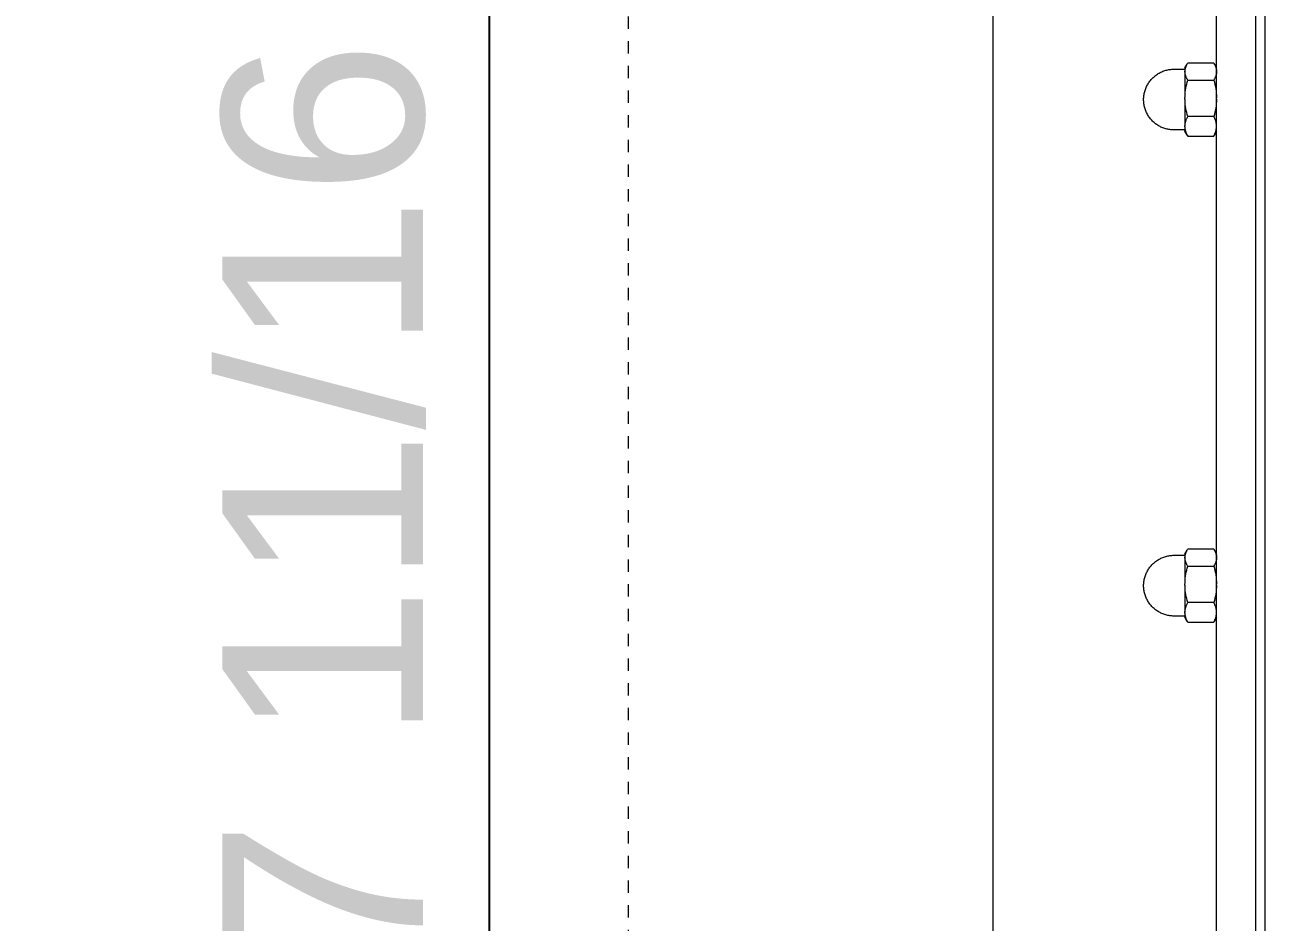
# Model space of a CAD drawing. Header units: inches. Extents: x -2 to 171, y -5 to 121.
# Drawn here: x 0.14 to 10.19, y 57.34 to 64.61 of the extents above; entities that cross this region are included whole.
import ezdxf

# ---------------------------------------------------------------- set-up
doc = ezdxf.new("R2010")
doc.units = ezdxf.units.IN
doc.linetypes.add('HIDDEN', pattern=[1.905, 1.27, -0.635])
for name, color, linetype, lineweight in [('ZANO_R', 7, 'Continuous', 0), ('ZANO_R_przerywana', 250, 'HIDDEN', 0), ('ZANO_W', 1, 'Continuous', 0)]:
    doc.layers.add(name, color=color, linetype=linetype, lineweight=lineweight)
doc.styles.get("Standard").update_dxf_attribs({"font": 'arial.ttf'})
doc.dimstyles.new('amerykanie', dxfattribs={"dimtxt": 50, "dimasz": 50, "dimexe": 0.5, "dimexo": 0.5, "dimgap": 1, "dimtad": 1, "dimdec": 0, "dimzin": 0, "dimlunit": 5, "dimtxsty": 'Standard', "dimcen": 0.09, "dimclrd": 1, "dimclre": 1, "dimclrt": 1, "dimazin": 0, "dimtfac": 1, "dimtdec": 0, "dimtmove": 0, "dimatfit": 3, "dimfxl": 1, "dimtzin": 0, "dimarcsym": 1})

# ---------------------------------------------------------------- blocks, each defined once
blk = doc.blocks.new('*D365')
at = {"layer": 'ZANO_W', "color": 1, "lineweight": -2}
for p, q in [((7.842, 68.926), (3.407, 68.926)), ((3.907, 52.211), (3.907, 67.926)), ((7.876, 51.211), (3.407, 51.211))]:
    blk.add_line(p, q, dxfattribs=at)
at = {"layer": 'ZANO_W', "color": 1}
for points in [[(4.074, 67.926), (3.74, 67.926), (3.907, 68.926)], [(3.74, 52.211), (4.074, 52.211), (3.907, 51.211)]]:
    blk.add_solid(points, dxfattribs=at)
at = {"layer": 'ZANO_W', "color": 1, "insert": (2.567, 60.069), "char_height": 1.625, "attachment_point": 5, "rotation": 90}
blk.add_mtext('17 11/16', dxfattribs=at)

msp = doc.modelspace()

# ---------------------------------------------------------------- linework, layer by layer
at = {"layer": 'ZANO_R'}
for p, q in [((10.18678, 51.4082), (10.18678, 68.73104)), ((7.98205, 68.53419), (7.98205, 51.60505)), ((9.79307, 51.60505), (9.79307, 68.53419)), ((10.10804, 68.53419), (10.10804, 51.60505)), ((9.53717, 64.26253), (9.55503, 64.29347)), ((9.54593, 64.27524), (9.54756, 64.27924)), ((9.54756, 64.27924), (9.54932, 64.28318)), ((9.54932, 64.28318), (9.55121, 64.28706)), ((9.55121, 64.28706), (9.55323, 64.29087)), ((9.55323, 64.29087), (9.55537, 64.29462)), ((9.55537, 64.29462), (9.55764, 64.29829)), ((9.55764, 64.29829), (9.56003, 64.30189)), ((9.77022, 64.30189), (9.56003, 64.30189)), ((9.77022, 64.30189), (9.7726, 64.29829)), ((9.7726, 64.29829), (9.77487, 64.29462)), ((9.77487, 64.29462), (9.77701, 64.29087)), ((9.77523, 64.29345), (9.79307, 64.26253)), ((9.77701, 64.29087), (9.77903, 64.28706)), ((9.77903, 64.28706), (9.78092, 64.28318)), ((9.78092, 64.28318), (9.78268, 64.27924)), ((9.78268, 64.27924), (9.78431, 64.27524)), ((9.26875, 64.17458), (9.27459, 64.18062)), ((9.27459, 64.18062), (9.28064, 64.18646)), ((9.28064, 64.18646), (9.28687, 64.19209)), ((9.28687, 64.19209), (9.2933, 64.1975)), ((9.2933, 64.1975), (9.29991, 64.20269)), ((9.29991, 64.20269), (9.30669, 64.20765)), ((9.30669, 64.20765), (9.31363, 64.21238)), ((9.31363, 64.21238), (9.32074, 64.21687)), ((9.32074, 64.21687), (9.32799, 64.22111)), ((9.32799, 64.22111), (9.33538, 64.2251)), ((9.33538, 64.2251), (9.34291, 64.22884)), ((9.34291, 64.22884), (9.35055, 64.23232)), ((9.35055, 64.23232), (9.35832, 64.23554)), ((9.35832, 64.23554), (9.36618, 64.23848)), ((9.36618, 64.23848), (9.37415, 64.24116)), ((9.37415, 64.24116), (9.3822, 64.24357)), ((9.3822, 64.24357), (9.39033, 64.24569)), ((9.39033, 64.24569), (9.39852, 64.24754)), ((9.39852, 64.24754), (9.40678, 64.24911)), ((9.40678, 64.24911), (9.41508, 64.2504)), ((9.41508, 64.2504), (9.42342, 64.2514)), ((9.42342, 64.2514), (9.43179, 64.25212)), ((9.43179, 64.25212), (9.44019, 64.25255)), ((9.44019, 64.25255), (9.44859, 64.25269)), ((9.44859, 64.25269), (9.53244, 64.25269)), ((9.53244, 64.25269), (9.5326, 64.25269)), ((9.5326, 64.25269), (9.53276, 64.2527)), ((9.53276, 64.2527), (9.53292, 64.25271)), ((9.53292, 64.25271), (9.53308, 64.25273)), ((9.53308, 64.25273), (9.53324, 64.25275)), ((9.53324, 64.25275), (9.53339, 64.25278)), ((9.53339, 64.25278), (9.53355, 64.25282)), ((9.53355, 64.25282), (9.53371, 64.25286)), ((9.53371, 64.25286), (9.53386, 64.2529)), ((9.53386, 64.2529), (9.53401, 64.25295)), ((9.53401, 64.25295), (9.53416, 64.25301)), ((9.53416, 64.25301), (9.53431, 64.25307)), ((9.53431, 64.25307), (9.53445, 64.25313)), ((9.53445, 64.25313), (9.53459, 64.2532)), ((9.53459, 64.2532), (9.53474, 64.25328)), ((9.53474, 64.25328), (9.53487, 64.25336)), ((9.53487, 64.25336), (9.53501, 64.25344)), ((9.53501, 64.25344), (9.53514, 64.25353)), ((9.53514, 64.25353), (9.53527, 64.25363)), ((9.53527, 64.25363), (9.5354, 64.25372)), ((9.5354, 64.25372), (9.53552, 64.25383)), ((9.53552, 64.25383), (9.53564, 64.25393)), ((9.53564, 64.25393), (9.53575, 64.25404)), ((9.53575, 64.25404), (9.53586, 64.25416)), ((9.53586, 64.25416), (9.53597, 64.25428)), ((9.53597, 64.25428), (9.53607, 64.2544)), ((9.53607, 64.2544), (9.53617, 64.25452)), ((9.53617, 64.25452), (9.53627, 64.25465)), ((9.53627, 64.25465), (9.53636, 64.25478)), ((9.53636, 64.25478), (9.53644, 64.25492)), ((9.53644, 64.25492), (9.53652, 64.25505)), ((9.53652, 64.25505), (9.5366, 64.2552)), ((9.5366, 64.2552), (9.53667, 64.25534)), ((9.53667, 64.25534), (9.53674, 64.25548)), ((9.53674, 64.25548), (9.5368, 64.25563)), ((9.5368, 64.25563), (9.53685, 64.25578)), ((9.53685, 64.25578), (9.5369, 64.25593)), ((9.5369, 64.25593), (9.53695, 64.25608)), ((9.53695, 64.25608), (9.53699, 64.25624)), ((9.53699, 64.25624), (9.53703, 64.25639)), ((9.53703, 64.25639), (9.53706, 64.25655)), ((9.53706, 64.25655), (9.53708, 64.25671)), ((9.53708, 64.25671), (9.5371, 64.25686)), ((9.53717, 64.26253), (9.53717, 64.26253)), ((9.53717, 64.26253), (9.53717, 64.26253)), ((9.53717, 64.26253), (9.53717, 64.26253)), ((9.53717, 64.26253), (9.53717, 64.26252)), ((9.53717, 64.26252), (9.53717, 64.26246)), ((9.53717, 64.26246), (9.53717, 64.26216)), ((9.53717, 64.26216), (9.53717, 64.26085)), ((9.53717, 64.26085), (9.53717, 64.2555)), ((9.53717, 64.2555), (9.53717, 64.23494)), ((9.53717, 64.23318), (9.53741, 64.23749)), ((9.53741, 64.22887), (9.53717, 64.23318)), ((9.53717, 64.23114), (9.53717, 64.02338)), ((9.53741, 64.23749), (9.5378, 64.24179)), ((9.5378, 64.22457), (9.53741, 64.22887)), ((9.5378, 64.24179), (9.53833, 64.24607)), ((9.53833, 64.22029), (9.5378, 64.22457)), ((9.53833, 64.24607), (9.539, 64.25033)), ((9.539, 64.21603), (9.53833, 64.22029)), ((9.539, 64.25033), (9.53981, 64.25457)), ((9.53981, 64.21179), (9.539, 64.21603)), ((9.53981, 64.25457), (9.54076, 64.25878)), ((9.54076, 64.20758), (9.53981, 64.21179)), ((9.54076, 64.25878), (9.54185, 64.26296)), ((9.54185, 64.2034), (9.54076, 64.20758)), ((9.54185, 64.26296), (9.54307, 64.2671)), ((9.54307, 64.19926), (9.54185, 64.2034)), ((9.54307, 64.2671), (9.54444, 64.27119)), ((9.54444, 64.19517), (9.54307, 64.19926)), ((9.54444, 64.27119), (9.54593, 64.27524)), ((9.54593, 64.19112), (9.54444, 64.19517)), ((9.54756, 64.18713), (9.54593, 64.19112)), ((9.54932, 64.18319), (9.54756, 64.18713)), ((9.55121, 64.17931), (9.54932, 64.18319)), ((9.55323, 64.17549), (9.55121, 64.17931)), ((9.55537, 64.17174), (9.55323, 64.17549)), ((9.77701, 64.17549), (9.77487, 64.17174)), ((9.77903, 64.17931), (9.77701, 64.17549)), ((9.78092, 64.18319), (9.77903, 64.17931)), ((9.78268, 64.18713), (9.78092, 64.18319)), ((9.78431, 64.19112), (9.78268, 64.18713)), ((9.78431, 64.27524), (9.78581, 64.27119)), ((9.78581, 64.19517), (9.78431, 64.19112)), ((9.78581, 64.27119), (9.78717, 64.2671)), ((9.78717, 64.19926), (9.78581, 64.19517)), ((9.78717, 64.2671), (9.7884, 64.26296)), ((9.7884, 64.2034), (9.78717, 64.19926)), ((9.7884, 64.26296), (9.78949, 64.25878)), ((9.78948, 64.20758), (9.7884, 64.2034)), ((9.79043, 64.21179), (9.78948, 64.20758)), ((9.78949, 64.25878), (9.79044, 64.25457)), ((9.79125, 64.21603), (9.79043, 64.21179)), ((9.79044, 64.25457), (9.79125, 64.25033)), ((9.79125, 64.25033), (9.79192, 64.24607)), ((9.79191, 64.22029), (9.79125, 64.21603)), ((9.79244, 64.22457), (9.79191, 64.22029)), ((9.79192, 64.24607), (9.79244, 64.24179)), ((9.79244, 64.24179), (9.79283, 64.23749)), ((9.79283, 64.22887), (9.79244, 64.22457)), ((9.79283, 64.23749), (9.79307, 64.23318)), ((9.79307, 64.23318), (9.79283, 64.22887)), ((9.21165, 64.07302), (9.21405, 64.08107)), ((9.21405, 64.08107), (9.21673, 64.08903)), ((9.21673, 64.08903), (9.21968, 64.0969)), ((9.21968, 64.0969), (9.22289, 64.10466)), ((9.22289, 64.10466), (9.22637, 64.11231)), ((9.22637, 64.11231), (9.23011, 64.11983)), ((9.23011, 64.11983), (9.2341, 64.12723)), ((9.2341, 64.12723), (9.23835, 64.13448)), ((9.23835, 64.13448), (9.24283, 64.14158)), ((9.24283, 64.14158), (9.24756, 64.14853)), ((9.24756, 64.14853), (9.25252, 64.15531)), ((9.25252, 64.15531), (9.25771, 64.16192)), ((9.25771, 64.16192), (9.26313, 64.16834)), ((9.26313, 64.16834), (9.26875, 64.17458)), ((9.5401, 64.06671), (9.54212, 64.08324)), ((9.54212, 64.08324), (9.54467, 64.09969)), ((9.54467, 64.09969), (9.54774, 64.11606)), ((9.54774, 64.11606), (9.55132, 64.13233)), ((9.55132, 64.13233), (9.55542, 64.14847)), ((9.55764, 64.16807), (9.55537, 64.17174)), ((9.55542, 64.14847), (9.56003, 64.16447)), ((9.56003, 64.16447), (9.55764, 64.16807)), ((9.56003, 64.16447), (9.77022, 64.16447)), ((9.7726, 64.16807), (9.77022, 64.16447)), ((9.77022, 64.16447), (9.77521, 64.14698)), ((9.77487, 64.17174), (9.7726, 64.16807)), ((9.77521, 64.14698), (9.7796, 64.12933)), ((9.7796, 64.12933), (9.78339, 64.11153)), ((9.78339, 64.11153), (9.78656, 64.09362)), ((9.78656, 64.09362), (9.78911, 64.0756)), ((9.78911, 64.0756), (9.79105, 64.05752)), ((9.20252, 64.00663), (9.20267, 64.01503)), ((9.20267, 63.99823), (9.20252, 64.00663)), ((9.20267, 64.01503), (9.2031, 64.02342)), ((9.2031, 63.98984), (9.20267, 63.99823)), ((9.2031, 64.02342), (9.20381, 64.03179)), ((9.20381, 63.98146), (9.2031, 63.98984)), ((9.20381, 64.03179), (9.20482, 64.04013)), ((9.20482, 63.97312), (9.20381, 63.98146)), ((9.20482, 64.04013), (9.2061, 64.04844)), ((9.2061, 64.04844), (9.20767, 64.05669)), ((9.20767, 64.05669), (9.20952, 64.06489)), ((9.20952, 64.06489), (9.21165, 64.07302)), ((9.53717, 64.01685), (9.53762, 64.03349)), ((9.53762, 64.0002), (9.53717, 64.01685)), ((9.53717, 64.01051), (9.53717, 63.79352)), ((9.53762, 64.03349), (9.5386, 64.05012)), ((9.5386, 63.98357), (9.53762, 64.0002)), ((9.5386, 64.05012), (9.5401, 64.06671)), ((9.5401, 63.96699), (9.5386, 63.98357)), ((9.79095, 63.97505), (9.78899, 63.95716)), ((9.7923, 63.99301), (9.79095, 63.97505)), ((9.79105, 64.05752), (9.79236, 64.03937)), ((9.79304, 64.011), (9.7923, 63.99301)), ((9.79236, 64.03937), (9.79305, 64.02119)), ((9.2061, 63.96482), (9.20482, 63.97312)), ((9.20767, 63.95657), (9.2061, 63.96482)), ((9.20952, 63.94837), (9.20767, 63.95657)), ((9.21165, 63.94024), (9.20952, 63.94837)), ((9.21405, 63.93219), (9.21165, 63.94024)), ((9.21673, 63.92423), (9.21405, 63.93219)), ((9.21968, 63.91636), (9.21673, 63.92423)), ((9.22289, 63.9086), (9.21968, 63.91636)), ((9.22637, 63.90095), (9.22289, 63.9086)), ((9.23011, 63.89342), (9.22637, 63.90095)), ((9.2341, 63.88603), (9.23011, 63.89342)), ((9.23835, 63.87878), (9.2341, 63.88603)), ((9.24283, 63.87167), (9.23835, 63.87878)), ((9.54212, 63.95045), (9.5401, 63.96699)), ((9.54467, 63.934), (9.54212, 63.95045)), ((9.54774, 63.91763), (9.54467, 63.934)), ((9.55132, 63.90136), (9.54774, 63.91763)), ((9.55542, 63.88522), (9.55132, 63.90136)), ((9.56003, 63.86922), (9.55542, 63.88522)), ((9.77516, 63.88653), (9.77022, 63.86922)), ((9.77951, 63.904), (9.77516, 63.88653)), ((9.78327, 63.92161), (9.77951, 63.904)), ((9.78644, 63.93933), (9.78327, 63.92161)), ((9.78899, 63.95716), (9.78644, 63.93933)), ((9.24756, 63.86473), (9.24283, 63.87167)), ((9.25252, 63.85795), (9.24756, 63.86473)), ((9.25771, 63.85134), (9.25252, 63.85795)), ((9.26313, 63.84491), (9.25771, 63.85134)), ((9.26875, 63.83868), (9.26313, 63.84491)), ((9.27459, 63.83264), (9.26875, 63.83868)), ((9.28064, 63.8268), (9.27459, 63.83264)), ((9.28687, 63.82117), (9.28064, 63.8268)), ((9.2933, 63.81575), (9.28687, 63.82117)), ((9.29991, 63.81056), (9.2933, 63.81575)), ((9.30669, 63.8056), (9.29991, 63.81056)), ((9.31363, 63.80087), (9.30669, 63.8056)), ((9.32074, 63.79639), (9.31363, 63.80087)), ((9.32799, 63.79214), (9.32074, 63.79639)), ((9.33538, 63.78815), (9.32799, 63.79214)), ((9.34291, 63.78441), (9.33538, 63.78815)), ((9.35055, 63.78094), (9.34291, 63.78441)), ((9.35832, 63.77772), (9.35055, 63.78094)), ((9.36618, 63.77477), (9.35832, 63.77772)), ((9.37415, 63.77209), (9.36618, 63.77477)), ((9.53717, 63.79029), (9.53743, 63.79582)), ((9.53743, 63.78473), (9.53717, 63.79025)), ((9.53717, 63.78711), (9.53717, 63.75073)), ((9.53743, 63.79582), (9.53788, 63.80134)), ((9.53788, 63.77921), (9.53743, 63.78473)), ((9.53788, 63.80134), (9.53852, 63.80684)), ((9.53852, 63.77372), (9.53788, 63.77921)), ((9.53852, 63.80684), (9.53933, 63.81231)), ((9.53933, 63.76824), (9.53852, 63.77372)), ((9.53933, 63.81231), (9.54033, 63.81776)), ((9.54033, 63.81776), (9.54152, 63.82316)), ((9.54152, 63.82316), (9.54288, 63.82853)), ((9.54288, 63.82853), (9.54442, 63.83385)), ((9.54442, 63.83385), (9.54613, 63.83911)), ((9.54613, 63.83911), (9.54802, 63.84431)), ((9.54802, 63.84431), (9.55009, 63.84945)), ((9.55009, 63.84945), (9.55232, 63.85451)), ((9.55232, 63.85451), (9.55473, 63.8595)), ((9.55473, 63.8595), (9.55729, 63.8644)), ((9.55729, 63.8644), (9.56003, 63.86922)), ((9.77022, 63.86922), (9.56003, 63.86922)), ((9.77295, 63.8644), (9.77022, 63.86922)), ((9.77552, 63.8595), (9.77295, 63.8644)), ((9.77792, 63.85451), (9.77552, 63.8595)), ((9.78015, 63.84945), (9.77792, 63.85451)), ((9.78222, 63.84431), (9.78015, 63.84945)), ((9.78411, 63.83911), (9.78222, 63.84431)), ((9.78583, 63.83385), (9.78411, 63.83911)), ((9.78737, 63.82853), (9.78583, 63.83385)), ((9.78873, 63.82316), (9.78737, 63.82853)), ((9.78991, 63.81776), (9.78873, 63.82316)), ((9.79091, 63.81231), (9.78991, 63.81776)), ((9.79173, 63.80684), (9.79091, 63.81231)), ((9.79091, 63.76827), (9.79173, 63.77375)), ((9.79236, 63.80134), (9.79173, 63.80684)), ((9.79173, 63.77375), (9.79236, 63.77925)), ((9.79281, 63.79582), (9.79236, 63.80134)), ((9.79236, 63.77925), (9.79281, 63.78476)), ((9.79307, 63.79029), (9.79281, 63.79582)), ((9.79281, 63.78476), (9.79307, 63.79029)), ((9.3822, 63.76969), (9.37415, 63.77209)), ((9.39033, 63.76756), (9.3822, 63.76969)), ((9.39852, 63.76571), (9.39033, 63.76756)), ((9.40678, 63.76414), (9.39852, 63.76571)), ((9.41508, 63.76286), (9.40678, 63.76414)), ((9.42342, 63.76186), (9.41508, 63.76286)), ((9.43179, 63.76114), (9.42342, 63.76186)), ((9.44019, 63.76071), (9.43179, 63.76114)), ((9.44859, 63.76057), (9.44019, 63.76071)), ((9.53244, 63.76057), (9.44859, 63.76057)), ((9.5326, 63.76056), (9.53244, 63.76057)), ((9.53276, 63.76056), (9.5326, 63.76056)), ((9.53292, 63.76054), (9.53276, 63.76056)), ((9.53308, 63.76053), (9.53292, 63.76054)), ((9.53324, 63.7605), (9.53308, 63.76053)), ((9.53339, 63.76047), (9.53324, 63.7605)), ((9.53355, 63.76044), (9.53339, 63.76047)), ((9.53371, 63.7604), (9.53355, 63.76044)), ((9.53386, 63.76035), (9.53371, 63.7604)), ((9.53401, 63.7603), (9.53386, 63.76035)), ((9.53416, 63.76025), (9.53401, 63.7603)), ((9.53431, 63.76019), (9.53416, 63.76025)), ((9.53445, 63.76012), (9.53431, 63.76019)), ((9.53459, 63.76005), (9.53445, 63.76012)), ((9.53474, 63.75998), (9.53459, 63.76005)), ((9.53487, 63.7599), (9.53474, 63.75998)), ((9.53501, 63.75981), (9.53487, 63.7599)), ((9.53514, 63.75972), (9.53501, 63.75981)), ((9.53527, 63.75963), (9.53514, 63.75972)), ((9.5354, 63.75953), (9.53527, 63.75963)), ((9.53552, 63.75943), (9.5354, 63.75953)), ((9.53564, 63.75932), (9.53552, 63.75943)), ((9.53575, 63.75921), (9.53564, 63.75932)), ((9.53586, 63.7591), (9.53575, 63.75921)), ((9.53597, 63.75898), (9.53586, 63.7591)), ((9.53607, 63.75886), (9.53597, 63.75898)), ((9.53617, 63.75873), (9.53607, 63.75886)), ((9.53627, 63.7586), (9.53617, 63.75873)), ((9.53636, 63.75847), (9.53627, 63.7586)), ((9.53644, 63.75834), (9.53636, 63.75847)), ((9.53652, 63.7582), (9.53644, 63.75834)), ((9.5366, 63.75806), (9.53652, 63.7582)), ((9.53667, 63.75792), (9.5366, 63.75806)), ((9.53674, 63.75777), (9.53667, 63.75792)), ((9.5368, 63.75763), (9.53674, 63.75777)), ((9.53685, 63.75748), (9.5368, 63.75763)), ((9.5369, 63.75733), (9.53685, 63.75748)), ((9.53695, 63.75717), (9.5369, 63.75733)), ((9.53699, 63.75702), (9.53695, 63.75717)), ((9.53703, 63.75686), (9.53699, 63.75702)), ((9.53706, 63.75671), (9.53703, 63.75686)), ((9.53708, 63.75655), (9.53706, 63.75671)), ((9.5371, 63.75639), (9.53708, 63.75655)), ((9.55631, 63.71757), (9.53717, 63.75072)), ((9.54033, 63.7628), (9.53933, 63.76824)), ((9.54152, 63.7574), (9.54033, 63.7628)), ((9.54288, 63.75203), (9.54152, 63.7574)), ((9.54442, 63.74672), (9.54288, 63.75203)), ((9.54613, 63.74146), (9.54442, 63.74672)), ((9.54802, 63.73626), (9.54613, 63.74146)), ((9.55009, 63.73113), (9.54802, 63.73626)), ((9.55232, 63.72607), (9.55009, 63.73113)), ((9.55473, 63.72108), (9.55232, 63.72607)), ((9.55729, 63.71618), (9.55473, 63.72108)), ((9.55631, 63.71757), (9.56003, 63.71137)), ((9.56003, 63.71137), (9.55729, 63.71618)), ((9.56003, 63.71137), (9.77022, 63.71137)), ((9.77022, 63.71137), (9.77393, 63.71757)), ((9.77022, 63.71137), (9.77295, 63.71618)), ((9.77295, 63.71618), (9.77552, 63.72109)), ((9.79307, 63.75072), (9.77393, 63.71757)), ((9.77552, 63.72109), (9.77792, 63.72607)), ((9.77792, 63.72607), (9.78016, 63.73114)), ((9.78016, 63.73114), (9.78222, 63.73627)), ((9.78222, 63.73627), (9.78412, 63.74147)), ((9.78412, 63.74147), (9.78583, 63.74674)), ((9.78583, 63.74674), (9.78737, 63.75205)), ((9.78737, 63.75205), (9.78873, 63.75742)), ((9.78873, 63.75742), (9.78991, 63.76283)), ((9.78991, 63.76283), (9.79091, 63.76827)), ((9.55537, 60.35761), (9.55764, 60.36128)), ((9.55764, 60.36128), (9.56003, 60.36488)), ((9.77022, 60.36488), (9.56003, 60.36488)), ((9.77022, 60.36488), (9.7726, 60.36128)), ((9.7726, 60.36128), (9.77487, 60.35761)), ((9.28687, 60.25508), (9.2933, 60.26049)), ((9.2933, 60.26049), (9.29991, 60.26568)), ((9.29991, 60.26568), (9.30669, 60.27065)), ((9.30669, 60.27065), (9.31363, 60.27537)), ((9.31363, 60.27537), (9.32074, 60.27986)), ((9.32074, 60.27986), (9.32799, 60.2841)), ((9.32799, 60.2841), (9.33538, 60.28809)), ((9.33538, 60.28809), (9.34291, 60.29183)), ((9.34291, 60.29183), (9.35055, 60.29531)), ((9.35055, 60.29531), (9.35832, 60.29853)), ((9.35832, 60.29853), (9.36618, 60.30147)), ((9.36618, 60.30147), (9.37415, 60.30415)), ((9.37415, 60.30415), (9.3822, 60.30656)), ((9.3822, 60.30656), (9.39033, 60.30869)), ((9.39033, 60.30869), (9.39852, 60.31054)), ((9.39852, 60.31054), (9.40678, 60.3121)), ((9.40678, 60.3121), (9.41508, 60.31339)), ((9.41508, 60.31339), (9.42342, 60.31439)), ((9.42342, 60.31439), (9.43179, 60.31511)), ((9.43179, 60.31511), (9.44019, 60.31554)), ((9.44019, 60.31554), (9.44859, 60.31568)), ((9.44859, 60.31568), (9.53244, 60.31568)), ((9.53244, 60.31568), (9.53261, 60.31568)), ((9.53261, 60.31568), (9.53277, 60.31569)), ((9.53277, 60.31569), (9.53293, 60.31571)), ((9.53293, 60.31571), (9.5331, 60.31573)), ((9.5331, 60.31573), (9.53326, 60.31575)), ((9.53326, 60.31575), (9.53342, 60.31578)), ((9.53342, 60.31578), (9.53358, 60.31582)), ((9.53358, 60.31582), (9.53373, 60.31586)), ((9.53373, 60.31586), (9.53389, 60.31591)), ((9.53389, 60.31591), (9.53405, 60.31596)), ((9.53405, 60.31596), (9.5342, 60.31602)), ((9.5342, 60.31602), (9.53435, 60.31608)), ((9.53435, 60.31608), (9.5345, 60.31615)), ((9.5345, 60.31615), (9.53464, 60.31622)), ((9.53464, 60.31622), (9.53479, 60.3163)), ((9.53479, 60.3163), (9.53493, 60.31638)), ((9.53493, 60.31638), (9.53506, 60.31647)), ((9.53506, 60.31647), (9.5352, 60.31657)), ((9.5352, 60.31657), (9.53533, 60.31666)), ((9.53533, 60.31666), (9.53546, 60.31677)), ((9.53546, 60.31677), (9.53558, 60.31687)), ((9.53558, 60.31687), (9.5357, 60.31698)), ((9.5357, 60.31698), (9.53582, 60.3171)), ((9.53582, 60.3171), (9.53593, 60.31722)), ((9.53593, 60.31722), (9.53603, 60.31734)), ((9.53603, 60.31734), (9.53614, 60.31747)), ((9.53614, 60.31747), (9.53624, 60.3176)), ((9.53624, 60.3176), (9.53633, 60.31773)), ((9.53633, 60.31773), (9.53642, 60.31787)), ((9.53642, 60.31787), (9.53651, 60.31801)), ((9.53651, 60.31801), (9.53659, 60.31815)), ((9.53659, 60.31815), (9.53666, 60.31829)), ((9.53666, 60.31829), (9.53673, 60.31844)), ((9.53673, 60.31844), (9.53679, 60.31859)), ((9.53679, 60.31859), (9.53685, 60.31874)), ((9.53685, 60.31874), (9.53691, 60.3189)), ((9.53691, 60.3189), (9.53696, 60.31905)), ((9.53696, 60.31905), (9.537, 60.31921)), ((9.537, 60.31921), (9.53704, 60.31937)), ((9.53704, 60.31937), (9.53707, 60.31953)), ((9.53707, 60.31953), (9.53709, 60.31969)), ((9.53709, 60.31969), (9.53711, 60.31985)), ((9.53717, 60.32552), (9.55503, 60.35646)), ((9.53717, 60.32552), (9.53717, 60.32552)), ((9.53717, 60.32552), (9.53717, 60.32552)), ((9.53717, 60.32552), (9.53717, 60.32552)), ((9.53717, 60.32552), (9.53717, 60.32552)), ((9.53717, 60.32552), (9.53717, 60.32545)), ((9.53717, 60.32545), (9.53717, 60.32515)), ((9.53717, 60.32515), (9.53717, 60.32384)), ((9.53717, 60.32384), (9.53717, 60.31849)), ((9.53717, 60.31849), (9.53717, 60.29793)), ((9.53717, 60.29617), (9.53741, 60.30048)), ((9.53741, 60.29186), (9.53717, 60.29617)), ((9.53717, 60.29413), (9.53717, 60.08637)), ((9.53741, 60.30048), (9.5378, 60.30478)), ((9.5378, 60.28756), (9.53741, 60.29186)), ((9.5378, 60.30478), (9.53833, 60.30906)), ((9.53833, 60.28328), (9.5378, 60.28756)), ((9.53833, 60.30906), (9.539, 60.31333)), ((9.539, 60.27902), (9.53833, 60.28328)), ((9.539, 60.31333), (9.53981, 60.31756)), ((9.53981, 60.27478), (9.539, 60.27902)), ((9.53981, 60.31756), (9.54076, 60.32177)), ((9.54076, 60.27057), (9.53981, 60.27478)), ((9.54076, 60.32177), (9.54185, 60.32595)), ((9.54185, 60.26639), (9.54076, 60.27057)), ((9.54185, 60.32595), (9.54307, 60.33009)), ((9.54307, 60.26226), (9.54185, 60.26639)), ((9.54307, 60.33009), (9.54444, 60.33418)), ((9.54444, 60.25816), (9.54307, 60.26226)), ((9.54444, 60.33418), (9.54593, 60.33823)), ((9.54593, 60.33823), (9.54756, 60.34223)), ((9.54756, 60.34223), (9.54932, 60.34617)), ((9.54932, 60.34617), (9.55121, 60.35005)), ((9.55121, 60.35005), (9.55323, 60.35386)), ((9.55323, 60.35386), (9.55537, 60.35761)), ((9.77487, 60.35761), (9.77701, 60.35386)), ((9.77523, 60.35644), (9.79307, 60.32552)), ((9.77701, 60.35386), (9.77903, 60.35005)), ((9.77903, 60.35005), (9.78092, 60.34617)), ((9.78092, 60.34617), (9.78268, 60.34223)), ((9.78268, 60.34223), (9.78431, 60.33823)), ((9.78431, 60.33823), (9.78581, 60.33418)), ((9.78581, 60.33418), (9.78717, 60.33009)), ((9.78717, 60.26226), (9.78581, 60.25816)), ((9.78717, 60.33009), (9.7884, 60.32595)), ((9.7884, 60.26639), (9.78717, 60.26226)), ((9.7884, 60.32595), (9.78949, 60.32177)), ((9.78948, 60.27057), (9.7884, 60.26639)), ((9.79043, 60.27478), (9.78948, 60.27057)), ((9.78949, 60.32177), (9.79044, 60.31756)), ((9.79125, 60.27902), (9.79043, 60.27478)), ((9.79044, 60.31756), (9.79125, 60.31333)), ((9.79125, 60.31333), (9.79192, 60.30906)), ((9.79191, 60.28328), (9.79125, 60.27902)), ((9.79244, 60.28756), (9.79191, 60.28328)), ((9.79192, 60.30906), (9.79244, 60.30478)), ((9.79244, 60.30478), (9.79283, 60.30048)), ((9.79283, 60.29186), (9.79244, 60.28756)), ((9.79283, 60.30048), (9.79307, 60.29617)), ((9.79307, 60.29617), (9.79283, 60.29186)), ((9.21673, 60.15202), (9.21968, 60.15989)), ((9.21968, 60.15989), (9.22289, 60.16765)), ((9.22289, 60.16765), (9.22637, 60.1753)), ((9.22637, 60.1753), (9.23011, 60.18282)), ((9.23011, 60.18282), (9.2341, 60.19022)), ((9.2341, 60.19022), (9.23835, 60.19747)), ((9.23835, 60.19747), (9.24283, 60.20457)), ((9.24283, 60.20457), (9.24756, 60.21152)), ((9.24756, 60.21152), (9.25252, 60.2183)), ((9.25252, 60.2183), (9.25771, 60.22491)), ((9.25771, 60.22491), (9.26313, 60.23133)), ((9.26313, 60.23133), (9.26875, 60.23757)), ((9.26875, 60.23757), (9.27459, 60.24361)), ((9.27459, 60.24361), (9.28064, 60.24945)), ((9.28064, 60.24945), (9.28687, 60.25508)), ((9.54212, 60.14623), (9.54467, 60.16268)), ((9.54593, 60.25411), (9.54444, 60.25816)), ((9.54467, 60.16268), (9.54774, 60.17905)), ((9.54756, 60.25012), (9.54593, 60.25411)), ((9.54932, 60.24618), (9.54756, 60.25012)), ((9.54774, 60.17905), (9.55132, 60.19532)), ((9.55121, 60.2423), (9.54932, 60.24618)), ((9.55323, 60.23848), (9.55121, 60.2423)), ((9.55132, 60.19532), (9.55542, 60.21146)), ((9.55537, 60.23474), (9.55323, 60.23848)), ((9.55764, 60.23106), (9.55537, 60.23474)), ((9.55542, 60.21146), (9.56003, 60.22747)), ((9.56003, 60.22747), (9.55764, 60.23106)), ((9.56003, 60.22747), (9.77022, 60.22747)), ((9.7726, 60.23106), (9.77022, 60.22747)), ((9.77022, 60.22747), (9.77521, 60.20997)), ((9.77487, 60.23474), (9.7726, 60.23106)), ((9.77701, 60.23848), (9.77487, 60.23474)), ((9.77521, 60.20997), (9.7796, 60.19232)), ((9.77903, 60.2423), (9.77701, 60.23848)), ((9.78092, 60.24618), (9.77903, 60.2423)), ((9.7796, 60.19232), (9.78339, 60.17452)), ((9.78268, 60.25012), (9.78092, 60.24618)), ((9.78431, 60.25411), (9.78268, 60.25012)), ((9.78339, 60.17452), (9.78656, 60.15661)), ((9.78581, 60.25816), (9.78431, 60.25411)), ((9.20252, 60.06962), (9.20267, 60.07802)), ((9.20267, 60.06122), (9.20252, 60.06962)), ((9.20267, 60.07802), (9.2031, 60.08641)), ((9.2031, 60.05283), (9.20267, 60.06122)), ((9.2031, 60.08641), (9.20381, 60.09478)), ((9.20381, 60.09478), (9.20482, 60.10312)), ((9.20482, 60.10312), (9.2061, 60.11143)), ((9.2061, 60.11143), (9.20767, 60.11968)), ((9.20767, 60.11968), (9.20952, 60.12788)), ((9.20952, 60.12788), (9.21165, 60.13601)), ((9.21165, 60.13601), (9.21405, 60.14406)), ((9.21405, 60.14406), (9.21673, 60.15202)), ((9.53717, 60.07984), (9.53762, 60.09648)), ((9.53762, 60.06319), (9.53717, 60.07984)), ((9.53717, 60.0735), (9.53717, 59.85651)), ((9.53762, 60.09648), (9.5386, 60.11311)), ((9.5386, 60.04656), (9.53762, 60.06319)), ((9.5386, 60.11311), (9.5401, 60.1297)), ((9.5401, 60.1297), (9.54212, 60.14623)), ((9.78656, 60.15661), (9.78911, 60.1386)), ((9.78911, 60.1386), (9.79105, 60.12051)), ((9.79105, 60.12051), (9.79236, 60.10236)), ((9.79304, 60.07399), (9.7923, 60.056)), ((9.79236, 60.10236), (9.79305, 60.08418)), ((9.20381, 60.04446), (9.2031, 60.05283)), ((9.20482, 60.03611), (9.20381, 60.04446)), ((9.2061, 60.02781), (9.20482, 60.03611)), ((9.20767, 60.01956), (9.2061, 60.02781)), ((9.20952, 60.01136), (9.20767, 60.01956)), ((9.21165, 60.00323), (9.20952, 60.01136)), ((9.21405, 59.99518), (9.21165, 60.00323)), ((9.21673, 59.98722), (9.21405, 59.99518)), ((9.21968, 59.97935), (9.21673, 59.98722)), ((9.22289, 59.97159), (9.21968, 59.97935)), ((9.22637, 59.96394), (9.22289, 59.97159)), ((9.23011, 59.95641), (9.22637, 59.96394)), ((9.5401, 60.02998), (9.5386, 60.04656)), ((9.54212, 60.01345), (9.5401, 60.02998)), ((9.54467, 59.99699), (9.54212, 60.01345)), ((9.54774, 59.98062), (9.54467, 59.99699)), ((9.55132, 59.96435), (9.54774, 59.98062)), ((9.55542, 59.94821), (9.55132, 59.96435)), ((9.77951, 59.96699), (9.77516, 59.94952)), ((9.78327, 59.9846), (9.77951, 59.96699)), ((9.78644, 60.00232), (9.78327, 59.9846)), ((9.78899, 60.02015), (9.78644, 60.00232)), ((9.79095, 60.03804), (9.78899, 60.02015)), ((9.7923, 60.056), (9.79095, 60.03804)), ((9.2341, 59.94902), (9.23011, 59.95641)), ((9.23835, 59.94177), (9.2341, 59.94902)), ((9.24283, 59.93467), (9.23835, 59.94177)), ((9.24756, 59.92772), (9.24283, 59.93467)), ((9.25252, 59.92094), (9.24756, 59.92772)), ((9.25771, 59.91433), (9.25252, 59.92094)), ((9.26313, 59.90791), (9.25771, 59.91433)), ((9.26875, 59.90167), (9.26313, 59.90791)), ((9.27459, 59.89563), (9.26875, 59.90167)), ((9.28064, 59.88979), (9.27459, 59.89563)), ((9.28687, 59.88416), (9.28064, 59.88979)), ((9.2933, 59.87875), (9.28687, 59.88416)), ((9.29991, 59.87355), (9.2933, 59.87875)), ((9.30669, 59.86859), (9.29991, 59.87355)), ((9.31363, 59.86387), (9.30669, 59.86859)), ((9.32074, 59.85938), (9.31363, 59.86387)), ((9.32799, 59.85514), (9.32074, 59.85938)), ((9.53717, 59.85328), (9.53743, 59.85881)), ((9.53743, 59.85881), (9.53788, 59.86433)), ((9.53788, 59.86433), (9.53852, 59.86983)), ((9.53852, 59.86983), (9.53933, 59.8753)), ((9.53933, 59.8753), (9.54033, 59.88075)), ((9.54033, 59.88075), (9.54152, 59.88616)), ((9.54152, 59.88616), (9.54288, 59.89152)), ((9.54288, 59.89152), (9.54442, 59.89684)), ((9.54442, 59.89684), (9.54613, 59.9021)), ((9.54613, 59.9021), (9.54802, 59.9073)), ((9.54802, 59.9073), (9.55009, 59.91244)), ((9.55009, 59.91244), (9.55232, 59.9175)), ((9.55232, 59.9175), (9.55473, 59.92249)), ((9.55473, 59.92249), (9.55729, 59.92739)), ((9.56003, 59.93221), (9.55542, 59.94821)), ((9.55729, 59.92739), (9.56003, 59.93221)), ((9.77022, 59.93221), (9.56003, 59.93221)), ((9.77516, 59.94952), (9.77022, 59.93221)), ((9.77295, 59.92739), (9.77022, 59.93221)), ((9.77552, 59.92249), (9.77295, 59.92739)), ((9.77792, 59.9175), (9.77552, 59.92249)), ((9.78015, 59.91244), (9.77792, 59.9175)), ((9.78222, 59.9073), (9.78015, 59.91244)), ((9.78411, 59.9021), (9.78222, 59.9073)), ((9.78583, 59.89684), (9.78411, 59.9021)), ((9.78737, 59.89152), (9.78583, 59.89684)), ((9.78873, 59.88616), (9.78737, 59.89152)), ((9.78991, 59.88075), (9.78873, 59.88616)), ((9.79091, 59.8753), (9.78991, 59.88075)), ((9.79173, 59.86983), (9.79091, 59.8753)), ((9.79236, 59.86433), (9.79173, 59.86983)), ((9.79281, 59.85881), (9.79236, 59.86433)), ((9.79307, 59.85328), (9.79281, 59.85881)), ((9.33538, 59.85114), (9.32799, 59.85514)), ((9.34291, 59.84741), (9.33538, 59.85114)), ((9.35055, 59.84393), (9.34291, 59.84741)), ((9.35832, 59.84071), (9.35055, 59.84393)), ((9.36618, 59.83776), (9.35832, 59.84071)), ((9.37415, 59.83509), (9.36618, 59.83776)), ((9.3822, 59.83268), (9.37415, 59.83509)), ((9.39033, 59.83055), (9.3822, 59.83268)), ((9.39852, 59.8287), (9.39033, 59.83055)), ((9.40678, 59.82713), (9.39852, 59.8287)), ((9.41508, 59.82585), (9.40678, 59.82713)), ((9.42342, 59.82485), (9.41508, 59.82585)), ((9.43179, 59.82413), (9.42342, 59.82485)), ((9.44019, 59.8237), (9.43179, 59.82413)), ((9.44859, 59.82356), (9.44019, 59.8237)), ((9.53244, 59.82356), (9.44859, 59.82356)), ((9.5326, 59.82355), (9.53244, 59.82356)), ((9.53276, 59.82355), (9.5326, 59.82355)), ((9.53292, 59.82353), (9.53276, 59.82355)), ((9.53308, 59.82352), (9.53292, 59.82353)), ((9.53324, 59.82349), (9.53308, 59.82352)), ((9.53339, 59.82346), (9.53324, 59.82349)), ((9.53355, 59.82343), (9.53339, 59.82346)), ((9.53371, 59.82339), (9.53355, 59.82343)), ((9.53386, 59.82334), (9.53371, 59.82339)), ((9.53401, 59.82329), (9.53386, 59.82334)), ((9.53416, 59.82324), (9.53401, 59.82329)), ((9.53431, 59.82318), (9.53416, 59.82324)), ((9.53445, 59.82311), (9.53431, 59.82318)), ((9.53459, 59.82304), (9.53445, 59.82311)), ((9.53474, 59.82297), (9.53459, 59.82304)), ((9.53487, 59.82289), (9.53474, 59.82297)), ((9.53501, 59.8228), (9.53487, 59.82289)), ((9.53514, 59.82271), (9.53501, 59.8228)), ((9.53527, 59.82262), (9.53514, 59.82271)), ((9.5354, 59.82252), (9.53527, 59.82262)), ((9.53552, 59.82242), (9.5354, 59.82252)), ((9.53564, 59.82231), (9.53552, 59.82242)), ((9.53575, 59.8222), (9.53564, 59.82231)), ((9.53586, 59.82209), (9.53575, 59.8222)), ((9.53597, 59.82197), (9.53586, 59.82209)), ((9.53607, 59.82185), (9.53597, 59.82197)), ((9.53617, 59.82172), (9.53607, 59.82185)), ((9.53627, 59.8216), (9.53617, 59.82172)), ((9.53636, 59.82146), (9.53627, 59.8216)), ((9.53644, 59.82133), (9.53636, 59.82146)), ((9.53652, 59.82119), (9.53644, 59.82133)), ((9.5366, 59.82105), (9.53652, 59.82119)), ((9.53667, 59.82091), (9.5366, 59.82105)), ((9.53674, 59.82076), (9.53667, 59.82091)), ((9.5368, 59.82062), (9.53674, 59.82076)), ((9.53685, 59.82047), (9.5368, 59.82062)), ((9.5369, 59.82032), (9.53685, 59.82047)), ((9.53695, 59.82016), (9.5369, 59.82032)), ((9.53699, 59.82001), (9.53695, 59.82016)), ((9.53703, 59.81985), (9.53699, 59.82001)), ((9.53706, 59.8197), (9.53703, 59.81985)), ((9.53708, 59.81954), (9.53706, 59.8197)), ((9.5371, 59.81938), (9.53708, 59.81954)), ((9.53743, 59.84772), (9.53717, 59.85325)), ((9.53717, 59.8501), (9.53717, 59.81372)), ((9.55631, 59.78056), (9.53717, 59.81371)), ((9.53788, 59.8422), (9.53743, 59.84772)), ((9.53852, 59.83671), (9.53788, 59.8422)), ((9.53933, 59.83124), (9.53852, 59.83671)), ((9.54033, 59.82579), (9.53933, 59.83124)), ((9.54152, 59.82039), (9.54033, 59.82579)), ((9.54288, 59.81503), (9.54152, 59.82039)), ((9.54442, 59.80971), (9.54288, 59.81503)), ((9.54613, 59.80445), (9.54442, 59.80971)), ((9.54802, 59.79925), (9.54613, 59.80445)), ((9.55009, 59.79412), (9.54802, 59.79925)), ((9.55232, 59.78906), (9.55009, 59.79412)), ((9.55473, 59.78407), (9.55232, 59.78906)), ((9.55729, 59.77917), (9.55473, 59.78407)), ((9.55631, 59.78056), (9.56003, 59.77436)), ((9.56003, 59.77436), (9.55729, 59.77917)), ((9.56003, 59.77436), (9.77022, 59.77436)), ((9.77022, 59.77436), (9.77393, 59.78056)), ((9.77022, 59.77436), (9.77295, 59.77917)), ((9.77295, 59.77917), (9.77552, 59.78408)), ((9.79307, 59.81371), (9.77393, 59.78056)), ((9.77552, 59.78408), (9.77792, 59.78906)), ((9.77792, 59.78906), (9.78016, 59.79413)), ((9.78016, 59.79413), (9.78222, 59.79926)), ((9.78222, 59.79926), (9.78412, 59.80447)), ((9.78412, 59.80447), (9.78583, 59.80973)), ((9.78583, 59.80973), (9.78737, 59.81505)), ((9.78737, 59.81505), (9.78873, 59.82041)), ((9.78873, 59.82041), (9.78991, 59.82582)), ((9.78991, 59.82582), (9.79091, 59.83126)), ((9.79091, 59.83126), (9.79173, 59.83674)), ((9.79173, 59.83674), (9.79236, 59.84224)), ((9.79236, 59.84224), (9.79281, 59.84775)), ((9.79281, 59.84775), (9.79307, 59.85328))]:
    msp.add_line(p, q, dxfattribs=at)
at = {"layer": 'ZANO_R_przerywana', "ltscale": 0.05}
msp.add_line((5.02929, 71.88065), (5.02929, 48.25859), dxfattribs=at)

# ---------------------------------------------------------------- dimensions: what is measured, and where the dimension line sits
at = {"layer": 'ZANO_W'}
dim = msp.add_linear_dim(base=(3.907142, 68.926398), p1=(8.375751, 51.211349), p2=(8.342187, 68.926398), angle=90, dimstyle='amerykanie', override={"dimtxt": 1.625, "dimasz": 1, "dimgap": 0.5, "dimdec": 4, "dimaunit": 1, "dimadec": 1, "dimtdec": 4, "dimtmove": 1, "dimfrac": 2}, dxfattribs=at)
dim.commit()
dim.dimension.update_dxf_attribs({"geometry": '*D365', "text_midpoint": (2.56693, 60.068874)})

doc.saveas('drawing.dxf')
